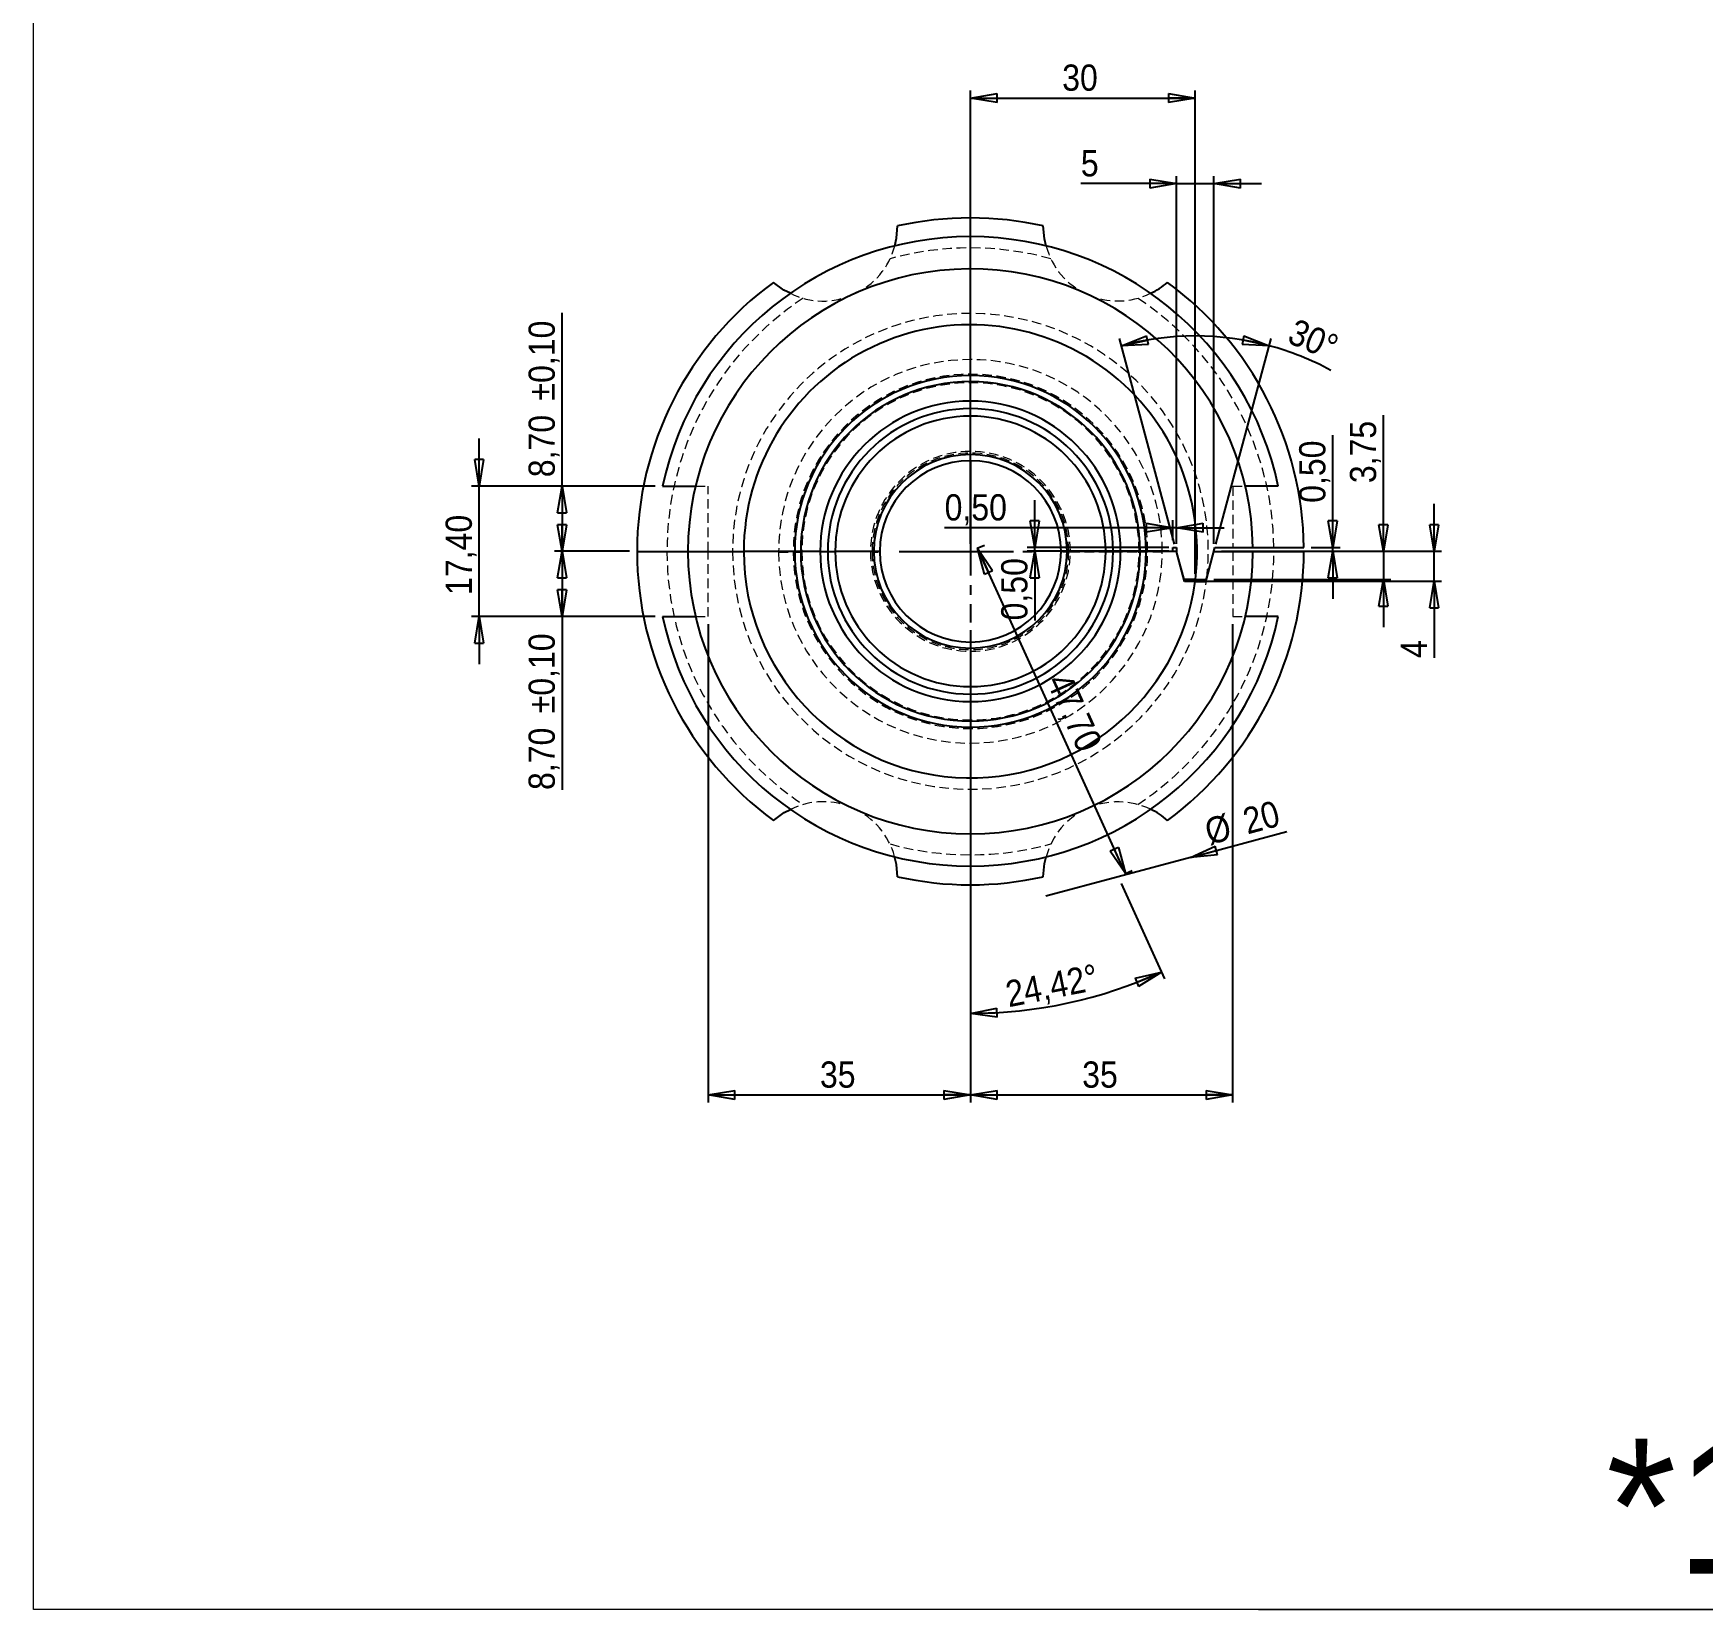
# Model space of a CAD drawing. Header units: millimetres. Extents: x 10 to 584, y 5 to 415.
# Drawn here: x 10 to 232.8, y 4.9 to 215.3 of the extents above; entities that cross this region are included whole.
import ezdxf

# ---------------------------------------------------------------- set-up
doc = ezdxf.new("R2010")
doc.units = ezdxf.units.MM
for name, pattern in [('SLD-Centro', [19.05, 15.24, -1.27, 1.27, -1.27]), ('SLD-Solido', [0]), ('SLD-Tratteggiato', [1.905, 1.27, -0.635])]:
    doc.linetypes.add(name, pattern=pattern)
doc.layers.add('A', color=1, linetype='SLD-Centro')
doc.layers.add('Q', color=2, linetype='SLD-Solido')
doc.layers.add('D', color=3, linetype='SLD-Solido', lineweight=25)
doc.styles.add('SLDTEXTSTYLE1', font='GOTHIC.TTF', dxfattribs={"width": 0.913})
doc.styles.add('SLDTEXTSTYLE3', font='IDAUTOMATIONHC39M.TTF')
doc.dimstyles.new('SLDDIMSTYLE0', dxfattribs={"dimtxt": 3.5, "dimasz": 3.556, "dimexe": 0, "dimexo": 0.0625, "dimgap": 0.875, "dimtad": 1, "dimrnd": 1e-09, "dimzin": 12, "dimdsep": 46, "dimtxsty": 'SLDTEXTSTYLE1', "dimblk1": 'CLOSED', "dimblk2": 'CLOSED', "dimsah": 1, "dimcen": 0.09, "dimadec": 0, "dimazin": 3, "dimtol": 1, "dimtp": 0.1, "dimtm": 0.1, "dimtfac": 1, "dimtofl": 0, "dimtmove": 0, "dimatfit": 3, "dimldrblk": 'CLOSED', "dimfxl": 0, "dimfrac": 2, "dimtolj": 1, "dimarcsym": 0})
doc.dimstyles.new('SLDDIMSTYLE13', dxfattribs={"dimtxt": 3.5, "dimasz": 3.556, "dimexe": 0, "dimexo": 0.0625, "dimgap": 0.875, "dimtad": 1, "dimrnd": 1e-09, "dimdsep": 46, "dimtxsty": 'SLDTEXTSTYLE1', "dimblk1": 'CLOSED', "dimblk2": 'CLOSED', "dimsah": 1, "dimcen": 0.09, "dimadec": 0, "dimazin": 2, "dimtfac": 1, "dimtmove": 0, "dimatfit": 0, "dimldrblk": 'CLOSED', "dimfxl": 0, "dimfrac": 2, "dimtolj": 1, "dimtzin": 12, "dimarcsym": 0})
doc.dimstyles.new('SLDDIMSTYLE3', dxfattribs={"dimtxt": 3.5, "dimasz": 3.556, "dimexe": 0, "dimexo": 0.0625, "dimgap": 0.875, "dimtad": 1, "dimdec": 4, "dimzin": 12, "dimdsep": 46, "dimtxsty": 'SLDTEXTSTYLE1', "dimblk1": 'CLOSED', "dimblk2": 'CLOSED', "dimsah": 1, "dimcen": 0.09, "dimazin": 3, "dimtfac": 1, "dimtofl": 0, "dimtmove": 0, "dimatfit": 3, "dimldrblk": 'CLOSED', "dimfxl": 0, "dimfrac": 2, "dimtolj": 1, "dimtzin": 12, "dimarcsym": 0})
doc.dimstyles.new('SLDDIMSTYLE4', dxfattribs={"dimtxt": 3.5, "dimasz": 3.556, "dimexe": 0, "dimexo": 0.0625, "dimgap": 0.875, "dimtad": 1, "dimrnd": 1e-09, "dimzin": 12, "dimdsep": 46, "dimtxsty": 'SLDTEXTSTYLE1', "dimblk1": 'CLOSED', "dimblk2": 'CLOSED', "dimsah": 1, "dimcen": 0.09, "dimadec": 0, "dimazin": 3, "dimtfac": 1, "dimtofl": 0, "dimtmove": 0, "dimatfit": 3, "dimldrblk": 'CLOSED', "dimfxl": 0, "dimfrac": 2, "dimtolj": 1, "dimtzin": 12, "dimarcsym": 0})
doc.dimstyles.new('SLDDIMSTYLE8', dxfattribs={"dimtxt": 3.5, "dimasz": 3.556, "dimexe": 0, "dimexo": 0.0625, "dimgap": 0.875, "dimtad": 1, "dimrnd": 1e-09, "dimzin": 12, "dimdsep": 46, "dimtxsty": 'SLDTEXTSTYLE1', "dimblk1": 'CLOSED', "dimblk2": 'CLOSED', "dimsah": 1, "dimcen": 0.09, "dimadec": 0, "dimazin": 3, "dimtfac": 1, "dimtmove": 0, "dimatfit": 0, "dimldrblk": 'CLOSED', "dimfxl": 0, "dimfrac": 2, "dimtolj": 1, "dimtzin": 12, "dimarcsym": 0})
doc.dimstyles.new('SLDDIMSTYLE9', dxfattribs={"dimtxt": 3.5, "dimasz": 3.556, "dimexe": 0, "dimexo": 0.0625, "dimgap": 0.875, "dimtad": 1, "dimrnd": 1e-09, "dimzin": 12, "dimdsep": 46, "dimtxsty": 'SLDTEXTSTYLE1', "dimblk1": 'NONE', "dimblk2": 'CLOSED', "dimsah": 1, "dimcen": 0, "dimadec": 0, "dimazin": 3, "dimtfac": 1, "dimtmove": 0, "dimatfit": 3, "dimldrblk": 'NONE', "dimfxl": 0, "dimfrac": 2, "dimtolj": 1, "dimtzin": 12, "dimarcsym": 0})

# ---------------------------------------------------------------- blocks, each defined once
blk = doc.blocks.new('_CLOSED')
at = {"color": 0, "linetype": 'ByBlock', "lineweight": -2}
for p, q in [((-1, 0.166667), (0, 0)), ((-1, 0.166667), (-1, -0.166667)), ((0, 0), (-1, -0.166667)), ((0, 0), (-1, 0))]:
    blk.add_line(p, q, dxfattribs=at)
blk = doc.blocks.new('_D_21')
at = {"layer": 'Q'}
for p, q in [((135.06, 147.15), (135.06, 207.65)), ((165.06, 143.15), (165.06, 207.65)), ((135.06, 206.65), (165.06, 206.65))]:
    blk.add_line(p, q, dxfattribs=at)
at = {"layer": 'Q', "xscale": 3.556, "yscale": 3.556, "rotation": 180.0000000000004}
blk.add_blockref('_CLOSED', (135.06, 206.65, -46.9), dxfattribs=at)
at = {"layer": 'Q', "xscale": 3.556, "yscale": 3.556}
blk.add_blockref('_CLOSED', (165.06, 206.65, -46.9), dxfattribs=at)
at = {"layer": 'Q', "insert": (147.31, 211.12), "char_height": 3.5, "attachment_point": 1, "style": 'SLDTEXTSTYLE1'}
blk.add_mtext('30', dxfattribs=at)
blk = doc.blocks.new('_D_22')
at = {"layer": 'Q'}
for p, q in [((162.56, 147.15), (162.56, 196.22)), ((167.56, 147.15), (167.56, 196.22)), ((162.56, 195.22), (149.8, 195.22)), ((162.56, 195.22), (167.56, 195.22)), ((167.56, 195.22), (173.91, 195.22))]:
    blk.add_line(p, q, dxfattribs=at)
at = {"layer": 'Q', "xscale": 3.556, "yscale": 3.556}
blk.add_blockref('_CLOSED', (162.56, 195.22, -46.9), dxfattribs=at)
at = {"layer": 'Q', "xscale": 3.556, "yscale": 3.556, "rotation": 180.0000000000004}
blk.add_blockref('_CLOSED', (167.56, 195.22, -46.9), dxfattribs=at)
at = {"layer": 'Q', "insert": (149.8, 199.69), "char_height": 3.5, "attachment_point": 1, "style": 'SLDTEXTSTYLE1'}
blk.add_mtext('5', dxfattribs=at)
blk = doc.blocks.new('_D_23')
at = {"layer": 'Q'}
for p, q in [((196.95, 146.15), (196.95, 152.5)), ((168.56, 146.15), (197.95, 146.15)), ((196.95, 142.15), (196.95, 146.15)), ((166.06, 142.15), (197.95, 142.15)), ((196.95, 142.15), (196.95, 131.92))]:
    blk.add_line(p, q, dxfattribs=at)
at = {"layer": 'Q', "xscale": 3.556, "yscale": 3.556}
for p, rotation in [((196.95, 146.15, -46.9), 270.0000000000004), ((196.95, 142.15, -46.9), 90.0000000000004)]:
    blk.add_blockref('_CLOSED', p, dxfattribs=dict(at, rotation=rotation))
at = {"layer": 'Q', "insert": (192.48, 131.92), "char_height": 3.5, "attachment_point": 1, "rotation": 90, "style": 'SLDTEXTSTYLE1'}
blk.add_mtext('4', dxfattribs=at)
blk = doc.blocks.new('_D_24')
at = {"layer": 'Q'}
for p, q in [((162.31, 147.11), (154.95, 174.55)), ((167.82, 147.11), (175.18, 174.55))]:
    blk.add_line(p, q, dxfattribs=at)
for start, end in [(75, 105), (61.5682, 75)]:
    blk.add_arc((165.06, 136.82), 38.07, start, end, dxfattribs=at)
at = {"layer": 'Q', "xscale": 3.556, "yscale": 3.556}
for p, rotation in [((155.21, 173.59, -46.9), 192.3318669053883), ((174.92, 173.59, -46.9), 347.6681330946125)]:
    blk.add_blockref('_CLOSED', p, dxfattribs=dict(at, rotation=rotation))
at = {"layer": 'Q', "insert": (178.55, 177.31), "char_height": 3.5, "attachment_point": 1, "rotation": 336.85, "style": 'SLDTEXTSTYLE1'}
blk.add_mtext('30°', dxfattribs=at)
blk = doc.blocks.new('_D_25')
at = {"layer": 'Q'}
for p, q in [((190.18, 146.15), (190.18, 164.3)), ((168.56, 146.15), (191.18, 146.15)), ((190.18, 146.15), (190.18, 142.4)), ((167.56, 142.4), (191.18, 142.4)), ((190.18, 142.4), (190.18, 136.05))]:
    blk.add_line(p, q, dxfattribs=at)
at = {"layer": 'Q', "xscale": 3.556, "yscale": 3.556}
for p, rotation in [((190.18, 146.15, -46.9), 270.0000000000004), ((190.18, 142.4, -46.9), 90.0000000000004)]:
    blk.add_blockref('_CLOSED', p, dxfattribs=dict(at, rotation=rotation))
at = {"layer": 'Q', "insert": (185.71, 155.25), "char_height": 3.5, "attachment_point": 1, "rotation": 90, "style": 'SLDTEXTSTYLE1'}
blk.add_mtext('3,75', dxfattribs=at)
blk = doc.blocks.new('_D_26')
at = {"layer": 'Q'}
for q in [(177.28, 108.74), (145.12, 100.12)]:
    blk.add_line((164.44, 105.3), q, dxfattribs=at)
at = {"layer": 'Q', "xscale": 3.556, "yscale": 3.556, "rotation": 195.0000000000004}
blk.add_blockref('_CLOSED', (164.44, 105.3, -46.9), dxfattribs=at)
at = {"layer": 'Q', "char_height": 3.5, "attachment_point": 1, "rotation": 15, "style": 'SLDTEXTSTYLE1'}
for s, insert in [('20', (171.13, 111.74)), ('%%c', (166.04, 110.32))]:
    blk.add_mtext(s, dxfattribs=dict(at, insert=insert))
blk = doc.blocks.new('_NONE')
blk = doc.blocks.new('_D_27')
at = {"layer": 'Q'}
for p, q in [((135.97, 146.56), (136.93, 146.99)), ((155.74, 103.14), (136.02, 146.58)), ((155.69, 103.13), (156.65, 103.56))]:
    blk.add_line(p, q, dxfattribs=at)
at = {"layer": 'Q', "xscale": 3.556, "yscale": 3.556}
for p, rotation in [((136.02, 146.58, -46.9), 114.4189801519502), ((155.74, 103.14, -46.9), 294.4189801519502)]:
    blk.add_blockref('_CLOSED', p, dxfattribs=dict(at, rotation=rotation))
at = {"layer": 'Q', "insert": (148.34, 130.26), "char_height": 3.5, "attachment_point": 1, "rotation": 294.419, "style": 'SLDTEXTSTYLE1'}
blk.add_mtext('47,70', dxfattribs=at)
blk = doc.blocks.new('_D_28')
at = {"layer": 'Q'}
for p, q in [((155.2, 101.8), (160.97, 89.09)), ((135.06, 90.4), (135.06, 83.48))]:
    blk.add_line(p, q, dxfattribs=at)
blk.add_arc((135.06, 146.15), 61.66, 270, 294.419, dxfattribs=at)
at = {"layer": 'Q', "xscale": 3.556, "yscale": 3.556}
for p, rotation in [((160.56, 90, -46.9), 22.76873534355496), ((135.06, 84.48, -46.9), 181.650244808396)]:
    blk.add_blockref('_CLOSED', p, dxfattribs=dict(at, rotation=rotation))
at = {"layer": 'Q', "insert": (139.5, 88.73), "char_height": 3.5, "attachment_point": 1, "rotation": 11.1459, "style": 'SLDTEXTSTYLE1'}
blk.add_mtext('24,42°', dxfattribs=at)
blk = doc.blocks.new('_D_29')
at = {"layer": 'Q'}
for p, q in [((80.56, 154.85), (80.56, 177.99)), ((92.97, 154.85), (79.56, 154.85)), ((80.56, 154.85), (80.56, 146.15))]:
    blk.add_line(p, q, dxfattribs=at)
at = {"layer": 'Q', "xscale": 3.556, "yscale": 3.556}
for p, rotation in [((80.56, 154.85, -46.8), 90.0000000000004), ((80.56, 146.15, -46.8), 270.0000000000004)]:
    blk.add_blockref('_CLOSED', p, dxfattribs=dict(at, rotation=rotation))
at = {"layer": 'Q', "char_height": 3.5, "attachment_point": 1, "rotation": 90, "style": 'SLDTEXTSTYLE1'}
for s, insert in [(' ±0,10', (76.09, 165.09)), ('8,70', (76.09, 156.04))]:
    blk.add_mtext(s, dxfattribs=dict(at, insert=insert))
blk = doc.blocks.new('_D_30')
at = {"layer": 'Q'}
for p, q in [((80.56, 146.15), (80.56, 137.45)), ((92.97, 137.45), (79.56, 137.45)), ((80.56, 137.45), (80.56, 114.3))]:
    blk.add_line(p, q, dxfattribs=at)
at = {"layer": 'Q', "xscale": 3.556, "yscale": 3.556}
for p, rotation in [((80.56, 146.15, -46.8), 90.0000000000004), ((80.56, 137.45, -46.8), 270.0000000000004)]:
    blk.add_blockref('_CLOSED', p, dxfattribs=dict(at, rotation=rotation))
at = {"layer": 'Q', "char_height": 3.5, "attachment_point": 1, "rotation": 90, "style": 'SLDTEXTSTYLE1'}
for s, insert in [(' ±0,10', (76.09, 123.35)), ('8,70', (76.09, 114.3))]:
    blk.add_mtext(s, dxfattribs=dict(at, insert=insert))
blk = doc.blocks.new('_D_31')
at = {"layer": 'Q'}
for p, q in [((69.49, 154.85), (69.49, 161.2)), ((92.97, 154.85), (68.49, 154.85)), ((69.49, 137.45), (69.49, 154.85)), ((92.97, 137.45), (68.49, 137.45)), ((69.49, 137.45), (69.49, 131.1))]:
    blk.add_line(p, q, dxfattribs=at)
at = {"layer": 'Q', "xscale": 3.556, "yscale": 3.556}
for p, rotation in [((69.49, 154.85, -46.8), 270.0000000000004), ((69.49, 137.45, -46.8), 90.0000000000004)]:
    blk.add_blockref('_CLOSED', p, dxfattribs=dict(at, rotation=rotation))
at = {"layer": 'Q', "insert": (65.02, 140.33), "char_height": 3.5, "attachment_point": 1, "rotation": 90, "style": 'SLDTEXTSTYLE1'}
blk.add_mtext('17,40', dxfattribs=at)
blk = doc.blocks.new('_D_32')
at = {"layer": 'Q'}
for p, q in [((183.41, 146.65), (183.41, 161.67)), ((168.56, 146.15), (184.41, 146.15)), ((180.56, 146.65), (184.41, 146.65)), ((183.41, 146.15), (183.41, 146.65)), ((183.41, 146.15), (183.41, 139.8))]:
    blk.add_line(p, q, dxfattribs=at)
at = {"layer": 'Q', "xscale": 3.556, "yscale": 3.556}
for p, rotation in [((183.41, 146.65, -43.8), 270.0000000000004), ((183.41, 146.15, -43.8), 90.0000000000004)]:
    blk.add_blockref('_CLOSED', p, dxfattribs=dict(at, rotation=rotation))
at = {"layer": 'Q', "insert": (178.94, 152.62), "char_height": 3.5, "attachment_point": 1, "rotation": 90, "style": 'SLDTEXTSTYLE1'}
blk.add_mtext('0,50', dxfattribs=at)
blk = doc.blocks.new('_D_33')
at = {"layer": 'Q'}
for p, q in [((143.64, 146.65), (143.64, 153)), ((161.56, 146.65), (142.64, 146.65)), ((161.56, 146.15), (142.64, 146.15)), ((143.64, 146.15), (143.64, 146.65)), ((143.64, 146.15), (143.64, 136.93))]:
    blk.add_line(p, q, dxfattribs=at)
at = {"layer": 'Q', "xscale": 3.556, "yscale": 3.556}
for p, rotation in [((143.64, 146.65, -43.8), 270.0000000000004), ((143.64, 146.15, -43.8), 90.0000000000004)]:
    blk.add_blockref('_CLOSED', p, dxfattribs=dict(at, rotation=rotation))
at = {"layer": 'Q', "insert": (139.17, 136.93), "char_height": 3.5, "attachment_point": 1, "rotation": 90, "style": 'SLDTEXTSTYLE1'}
blk.add_mtext('0,50', dxfattribs=at)
blk = doc.blocks.new('_D_34')
at = {"layer": 'Q'}
for p, q in [((162.06, 149.3), (131.62, 149.3)), ((162.06, 147.65), (162.06, 150.3)), ((162.56, 149.3), (162.06, 149.3)), ((162.56, 147.65), (162.56, 150.3)), ((162.56, 149.3), (168.91, 149.3))]:
    blk.add_line(p, q, dxfattribs=at)
at = {"layer": 'Q', "xscale": 3.556, "yscale": 3.556}
blk.add_blockref('_CLOSED', (162.06, 149.3, -43.8), dxfattribs=at)
at = {"layer": 'Q', "xscale": 3.556, "yscale": 3.556, "rotation": 180.0000000000004}
blk.add_blockref('_CLOSED', (162.56, 149.3, -43.8), dxfattribs=at)
at = {"layer": 'Q', "insert": (131.62, 153.77), "char_height": 3.5, "attachment_point": 1, "style": 'SLDTEXTSTYLE1'}
blk.add_mtext('0,50', dxfattribs=at)
blk = doc.blocks.new('_D_35')
at = {"layer": 'Q'}
for p, q in [((80.56, 154.85), (80.56, 177.99)), ((92.97, 154.85), (79.56, 154.85)), ((80.56, 154.85), (80.56, 146.15)), ((89.56, 146.15), (79.56, 146.15))]:
    blk.add_line(p, q, dxfattribs=at)
at = {"layer": 'Q', "xscale": 3.556, "yscale": 3.556}
for p, rotation in [((80.56, 154.85, -46.8), 90.00000000000053), ((80.56, 146.15, -46.8), 270.0000000000005)]:
    blk.add_blockref('_CLOSED', p, dxfattribs=dict(at, rotation=rotation))
at = {"layer": 'Q', "char_height": 3.5, "attachment_point": 1, "rotation": 90, "style": 'SLDTEXTSTYLE1'}
for s, insert in [(' ±0,10', (76.09, 165.09)), ('8,70', (76.09, 156.04))]:
    blk.add_mtext(s, dxfattribs=dict(at, insert=insert))
blk = doc.blocks.new('_D_36')
at = {"layer": 'Q'}
for p, q in [((89.56, 146.15), (79.56, 146.15)), ((80.56, 146.15), (80.56, 137.45)), ((92.97, 137.45), (79.56, 137.45)), ((80.56, 137.45), (80.56, 114.3))]:
    blk.add_line(p, q, dxfattribs=at)
at = {"layer": 'Q', "xscale": 3.556, "yscale": 3.556}
for p, rotation in [((80.56, 146.15, -46.8), 90.00000000000053), ((80.56, 137.45, -46.8), 270.0000000000005)]:
    blk.add_blockref('_CLOSED', p, dxfattribs=dict(at, rotation=rotation))
at = {"layer": 'Q', "char_height": 3.5, "attachment_point": 1, "rotation": 90, "style": 'SLDTEXTSTYLE1'}
for s, insert in [(' ±0,10', (76.09, 123.35)), ('8,70', (76.09, 114.3))]:
    blk.add_mtext(s, dxfattribs=dict(at, insert=insert))
blk = doc.blocks.new('_D_37')
at = {"layer": 'Q'}
for p, q in [((100.06, 136.45), (100.06, 72.6)), ((135.06, 135.65), (135.06, 72.6)), ((100.06, 73.6), (135.06, 73.6))]:
    blk.add_line(p, q, dxfattribs=at)
at = {"layer": 'Q', "xscale": 3.556, "yscale": 3.556, "rotation": 180.000000000001}
blk.add_blockref('_CLOSED', (100.06, 73.6, -46.8), dxfattribs=at)
at = {"layer": 'Q', "xscale": 3.556, "yscale": 3.556}
blk.add_blockref('_CLOSED', (135.06, 73.6, -46.8), dxfattribs=at)
at = {"layer": 'Q', "insert": (114.98, 78.07), "char_height": 3.5, "attachment_point": 1, "style": 'SLDTEXTSTYLE1'}
blk.add_mtext('35', dxfattribs=at)
blk = doc.blocks.new('_D_38')
at = {"layer": 'Q'}
for p, q in [((170.06, 136.45), (170.06, 72.6)), ((135.06, 135.65), (135.06, 72.6)), ((135.06, 73.6), (170.06, 73.6))]:
    blk.add_line(p, q, dxfattribs=at)
at = {"layer": 'Q', "xscale": 3.556, "yscale": 3.556, "rotation": 180.000000000001}
blk.add_blockref('_CLOSED', (135.06, 73.6, -46.8), dxfattribs=at)
at = {"layer": 'Q', "xscale": 3.556, "yscale": 3.556}
blk.add_blockref('_CLOSED', (170.06, 73.6, -46.8), dxfattribs=at)
at = {"layer": 'Q', "insert": (149.98, 78.07), "char_height": 3.5, "attachment_point": 1, "style": 'SLDTEXTSTYLE1'}
blk.add_mtext('35', dxfattribs=at)

msp = doc.modelspace()

# ---------------------------------------------------------------- linework, layer by layer
at = {"color": 179, "linetype": 'SLD-Solido', "lineweight": 18}
for p, q in [((10, 4.91416), (10, 415.41333)), ((583.99885, 4.91416), (10, 4.91416)), ((173.49967, 4.91416), (583.99885, 4.91416))]:
    msp.add_line(p, q, dxfattribs=at)
at = {"color": 7, "linetype": 'SLD-Tratteggiato', "lineweight": 18}
for p, q in [((98.38161, 154.84571), (100.06403, 154.84571)), ((100.06403, 146.14571), (100.06403, 154.84571)), ((170.06403, 154.84571), (171.74646, 154.84571)), ((170.06403, 154.84571), (170.06403, 146.64571)), ((100.06403, 137.44571), (100.06403, 146.14571)), ((109.46403, 146.04571), (109.46403, 146.14571)), ((109.46403, 146.04571), (112.56403, 146.04571)), ((112.56403, 146.09571), (112.56403, 146.14571)), ((112.56403, 146.04571), (112.56403, 146.09571)), ((121.74607, 146.09571), (112.56403, 146.09571)), ((121.93949, 146.09571), (121.72602, 146.09571)), ((121.93949, 146.09571), (122.15639, 146.09571)), ((147.38229, 146.09571), (147.38229, 146.14571)), ((147.38229, 146.09571), (148.18867, 146.09571)), ((148.18867, 146.09571), (148.18867, 146.14571)), ((148.18867, 146.09571), (148.38209, 146.09571)), ((148.38209, 146.09571), (148.38209, 146.14571)), ((148.38209, 146.09571), (157.56403, 146.09571)), ((148.40214, 146.09571), (148.40214, 146.14571)), ((157.56403, 146.09571), (157.56403, 146.14571)), ((157.56403, 146.04571), (157.56403, 146.09571)), ((160.66403, 146.04571), (157.56403, 146.04571)), ((160.66403, 146.04571), (160.66403, 146.14571)), ((170.06403, 146.14571), (170.06403, 137.44571)), ((98.38161, 137.44571), (100.06403, 137.44571)), ((170.06403, 137.44571), (171.74646, 137.44571))]:
    msp.add_line(p, q, dxfattribs=at)
for centre, radius, start, end in [((115.67307, 189.26266), 9.57782, 293.4113578, 345.7406619), ((135.06403, 146.14571), 40.5, 74.6369136, 105.3630864), ((154.47209, 189.27367), 9.59472, 194.4197654, 246.5210868), ((115.3694, 189.14921), 9.59983, 243.1625075, 295.3439894), ((154.75223, 189.26211), 9.69926, 244.975866, 296.536592), ((135.06403, 146.14571), 40.5, 123.4748739, 180), ((135.06403, 146.14571), 40.5, 0.7073733, 56.5251261), ((135.06403, 146.14571), 31.75, 353.6051364, 180), ((135.06403, 146.14571), 25.6, 0, 180), ((135.06403, 146.14571), 23.65, 0, 180), ((135.06403, 146.14571), 22.5, 0, 180), ((135.06403, 146.14571), 13.3381, 0, 180), ((135.06403, 146.14571), 13.12464, 0, 180), ((135.06403, 146.14571), 40.5, 180, 236.5251261), ((135.06403, 146.14571), 31.75, 180, 353.6051364), ((135.06403, 146.14571), 25.6, 180.2238122, 359.7761878), ((135.06403, 146.14571), 23.65, 180, 0), ((135.06403, 146.14571), 22.5, 180, 0), ((135.06403, 146.14571), 13.3381, 180.2147828, 0), ((135.06403, 146.14571), 13.31805, 180, 180.2151062), ((135.06403, 146.14571), 13.12464, 180.2182762, 0), ((135.06403, 146.14571), 40.5, 303.4748739, 0), ((115.38818, 103.16909), 9.5675, 64.6887382, 116.9399326), ((115.45816, 102.86009), 9.81886, 15.0481511, 65.8288389), ((154.46923, 103.04525), 9.56837, 113.5288118, 165.7892669), ((154.77877, 102.74489), 9.96868, 64.2226604, 114.4708448), ((135.06403, 146.14571), 40.5, 254.6369136, 285.3630864)]:
    msp.add_arc(centre, radius, start, end, dxfattribs=at)
at = {"layer": 'A'}
for p, q in [((135.06403, 158.14571), (135.06403, 136.64571)), ((125.56403, 146.14571), (144.56404, 146.14571))]:
    msp.add_line(p, q, dxfattribs=at)
at = {"layer": 'D'}
for p, q in [((93.97498, 154.84571), (98.38161, 154.84571)), ((176.15308, 154.84571), (171.74646, 154.84571)), ((90.56403, 146.14571), (97.36403, 146.14571)), ((97.36403, 146.14571), (104.81403, 146.14571)), ((111.61019, 146.14571), (104.81403, 146.14571)), ((112.41403, 146.14571), (111.61019, 146.14571)), ((115.01403, 146.14571), (112.41403, 146.14571)), ((115.01403, 146.14571), (116.01403, 146.14571)), ((116.01403, 146.14571), (117.01403, 146.14571)), ((122.15382, 146.14571), (117.01403, 146.14571)), ((122.96403, 146.14571), (122.15382, 146.14571)), ((122.15639, 146.09571), (122.74588, 146.09571)), ((122.96403, 146.14571), (122.74578, 146.14571)), ((147.38229, 146.14571), (147.16403, 146.14571)), ((147.97425, 146.14571), (147.16403, 146.14571)), ((147.97425, 146.14571), (147.38229, 146.14571)), ((153.11403, 146.14571), (147.97425, 146.14571)), ((153.11403, 146.14571), (154.11403, 146.14571)), ((154.11403, 146.14571), (155.11403, 146.14571)), ((157.71403, 146.14571), (155.11403, 146.14571)), ((158.51788, 146.14571), (157.71403, 146.14571)), ((162.56403, 146.14571), (158.51788, 146.14571)), ((162.06403, 146.14571), (158.51788, 146.14571)), ((162.06403, 146.64571), (162.56403, 146.64571)), ((162.06403, 146.14571), (162.06403, 146.64571)), ((162.56403, 146.64571), (162.56403, 146.14571)), ((163.63583, 142.14571), (162.56403, 146.14571)), ((163.56884, 142.39571), (162.56403, 146.14571)), ((166.49224, 142.14571), (167.56403, 146.14571)), ((166.55922, 142.39571), (167.69801, 146.64571)), ((167.56403, 146.14571), (172.76403, 146.14571)), ((167.69801, 146.64571), (172.76072, 146.64571)), ((172.76072, 146.64571), (179.56123, 146.64571)), ((172.76403, 146.14571), (179.56403, 146.14571)), ((165.0807, 142.39571), (163.56884, 142.39571)), ((165.04841, 142.14571), (163.63583, 142.14571)), ((165.04841, 142.14571), (166.49224, 142.14571)), ((165.0807, 142.39571), (166.55922, 142.39571)), ((93.97498, 137.44571), (98.38161, 137.44571)), ((176.15308, 137.44571), (171.74646, 137.44571))]:
    msp.add_line(p, q, dxfattribs=at)
at = {"layer": 'D', "flags": 128}
for points in [[(124.95581, 186.90354), (125.20933, 187.93977), (125.34456, 189.5713)], [(145.17963, 186.88435), (144.93597, 187.83922), (144.78351, 189.5713)], [(111.03545, 180.58338), (110.17265, 181.02009), (108.7683, 182.04535)], [(108.7683, 110.24607), (110.22283, 111.30065), (111.05356, 111.69835)], [(125.34456, 102.72012), (125.20673, 104.36429), (124.94031, 105.40937)], [(144.78351, 102.72012), (144.94693, 104.50928), (145.19366, 105.39418)]]:
    msp.add_lwpolyline(points, dxfattribs=at)
at = {"layer": 'D'}
for centre, radius, start, end in [((135.06403, 146.14571), 44.5, 77.3840372, 102.6159628), ((135.06403, 146.14571), 42, 11.9549687, 168.0450313), ((135.06403, 146.14571), 37.7, 0.7599133, 180), ((135.06403, 146.14571), 44.5, 126.2219976, 180), ((155.85333, 188.11789), 8.19735, 293.2224075, 312.2010388), ((135.06403, 146.14571), 44.5, 0.6437863, 53.7780024), ((135.06403, 146.14571), 30.25, 352.8788981, 180), ((135.06403, 146.14571), 23.45385, 0, 180), ((135.06403, 146.14571), 22.65, 0, 180), ((135.06403, 146.14571), 20.05, 0, 180), ((135.06403, 146.14571), 19.05, 0, 180), ((135.06403, 146.14571), 18.05, 0, 180), ((135.06403, 146.14571), 12.91022, 0, 180), ((135.06403, 146.14571), 12.1, 0, 180), ((135.06403, 146.14571), 44.5, 180, 233.7780024), ((135.06403, 146.14571), 37.7, 180, 0), ((135.06403, 146.14571), 30.25, 180, 352.4014442), ((135.06403, 146.14571), 23.45385, 180, 0), ((135.06403, 146.14571), 22.65, 180, 0), ((135.06403, 146.14571), 20.05, 180, 0), ((135.06403, 146.14571), 19.05, 180, 0), ((135.06403, 146.14571), 18.05, 180, 0), ((135.06403, 146.14571), 12.91022, 180, 0), ((135.06403, 146.14571), 12.31826, 180, 180.2325651), ((135.06403, 146.14571), 12.1, 180, 0), ((135.06403, 146.14571), 44.5, 306.2219976, 0), ((135.06403, 146.14571), 42, 191.9549687, 348.0450313), ((155.53285, 103.82393), 8.67162, 47.7819879, 65.6089453), ((135.06403, 146.14571), 44.5, 257.3840372, 282.6159628)]:
    msp.add_arc(centre, radius, start, end, dxfattribs=at)

# ---------------------------------------------------------------- texts
at = {"insert": (262.74316, 27.71894), "char_height": 17.999964, "attachment_point": 2, "style": 'SLDTEXTSTYLE3'}
msp.add_mtext('*15328*', dxfattribs=at)

# ---------------------------------------------------------------- dimensions: what is measured, and where the dimension line sits
at = {"layer": 'Q'}
for base, p1, p2, dimstyle, picture, middle in [((165.06403, 206.64571), (135.06403, 146.14571), (165.06403, 142.14571), 'SLDDIMSTYLE4', '_D_21', (149.89368, 206.64571)), ((167.56403, 195.2155), (162.56403, 146.14571), (167.56403, 146.14571), 'SLDDIMSTYLE8', '_D_22', (151.08807, 195.2155)), ((162.06403, 149.29684), (162.56403, 146.64571), (162.06403, 146.64571), 'SLDDIMSTYLE13', '_D_34', (136.1443, 149.29684))]:
    dim = msp.add_linear_dim(base=base, p1=p1, p2=p2, dimstyle=dimstyle, dxfattribs=at)
    dim.commit()
    dim.dimension.update_dxf_attribs({"geometry": picture, "text_midpoint": middle, "dimtype": 160})
for base, p1, p2, angle, dimstyle, picture, middle in [((80.56403, 146.14571), (93.97498, 154.84571), (64.54996, 146.14571), 90, 'SLDDIMSTYLE0', '_D_29', (80.56403, 167.01446)), ((80.56403, 146.14571), (93.97498, 154.84571), (90.56403, 146.14571), 90, 'SLDDIMSTYLE0', '_D_35', (80.56403, 167.01446)), ((190.1824, 142.39571), (167.56403, 146.14571), (166.55922, 142.39571), 90, 'SLDDIMSTYLE8', '_D_25', (190.1824, 159.77888)), ((69.4886, 154.84571), (93.97498, 137.44571), (93.97498, 154.84571), 90, 'SLDDIMSTYLE8', '_D_31', (69.4886, 146.15129)), ((183.41232, 146.64571), (167.56403, 146.14571), (179.56123, 146.64571), 90, 'SLDDIMSTYLE13', '_D_32', (183.41232, 157.14235)), ((143.63574, 146.64571), (162.56403, 146.14571), (162.56403, 146.64571), 90, 'SLDDIMSTYLE13', '_D_33', (143.63574, 141.45601)), ((196.95248, 146.14571), (165.06403, 142.14571), (167.56403, 146.14571), 90, 'SLDDIMSTYLE8', '_D_23', (196.95248, 133.2096)), ((80.56403, 137.44571), (64.54996, 146.14571), (93.97498, 137.44571), 90, 'SLDDIMSTYLE0', '_D_30', (80.56403, 125.27696)), ((80.56403, 137.44571), (90.56403, 146.14571), (93.97498, 137.44571), 90, 'SLDDIMSTYLE0', '_D_36', (80.56403, 125.27696)), ((136.01614, 146.57799), (154.7835, 102.71263), (135.06403, 146.14571), 294.4189802, 'SLDDIMSTYLE4', '_D_27', (146.67009, 123.11214)), ((135.06403, 73.59571), (100.06403, 137.44571), (135.06403, 136.64571), 0, 'SLDDIMSTYLE4', '_D_37', (117.56403, 73.59571)), ((170.06403, 73.59571), (135.06403, 136.64571), (170.06403, 137.44571), 0, 'SLDDIMSTYLE4', '_D_38', (152.56403, 73.59571))]:
    dim = msp.add_linear_dim(base=base, p1=p1, p2=p2, angle=angle, dimstyle=dimstyle, dxfattribs=at)
    dim.commit()
    dim.dimension.update_dxf_attribs({"geometry": picture, "text_midpoint": middle, "dimtype": 160})
for base, line1, line2, picture, middle in [((165.06403, 174.88609), ((162.56403, 146.14571), (163.63583, 142.14571)), ((166.49224, 142.14571), (167.56403, 146.14571)), '_D_24', (180.03108, 171.8206)), ((148.10496, 85.87739), ((154.7835, 102.71263), (135.06403, 146.14571)), ((135.06403, 146.14571), (135.06403, 91.39571)), '_D_28', (146.98404, 85.64571))]:
    dim = msp.add_angular_dim_2l(base=base, line1=line1, line2=line2, dimstyle='SLDDIMSTYLE3', dxfattribs=at)
    dim.commit()
    dim.dimension.update_dxf_attribs({"geometry": picture, "text_midpoint": middle, "dimtype": 162})
dim = msp.add_diameter_dim_2p(p1=(145.12425, 100.12444), p2=(164.44276, 105.30082), dimstyle='SLDDIMSTYLE9', dxfattribs=at)
dim.commit()
dim.dimension.update_dxf_attribs({"geometry": '_D_26', "text_midpoint": (172.44138, 107.44405), "dimtype": 163})

doc.saveas('drawing.dxf')
